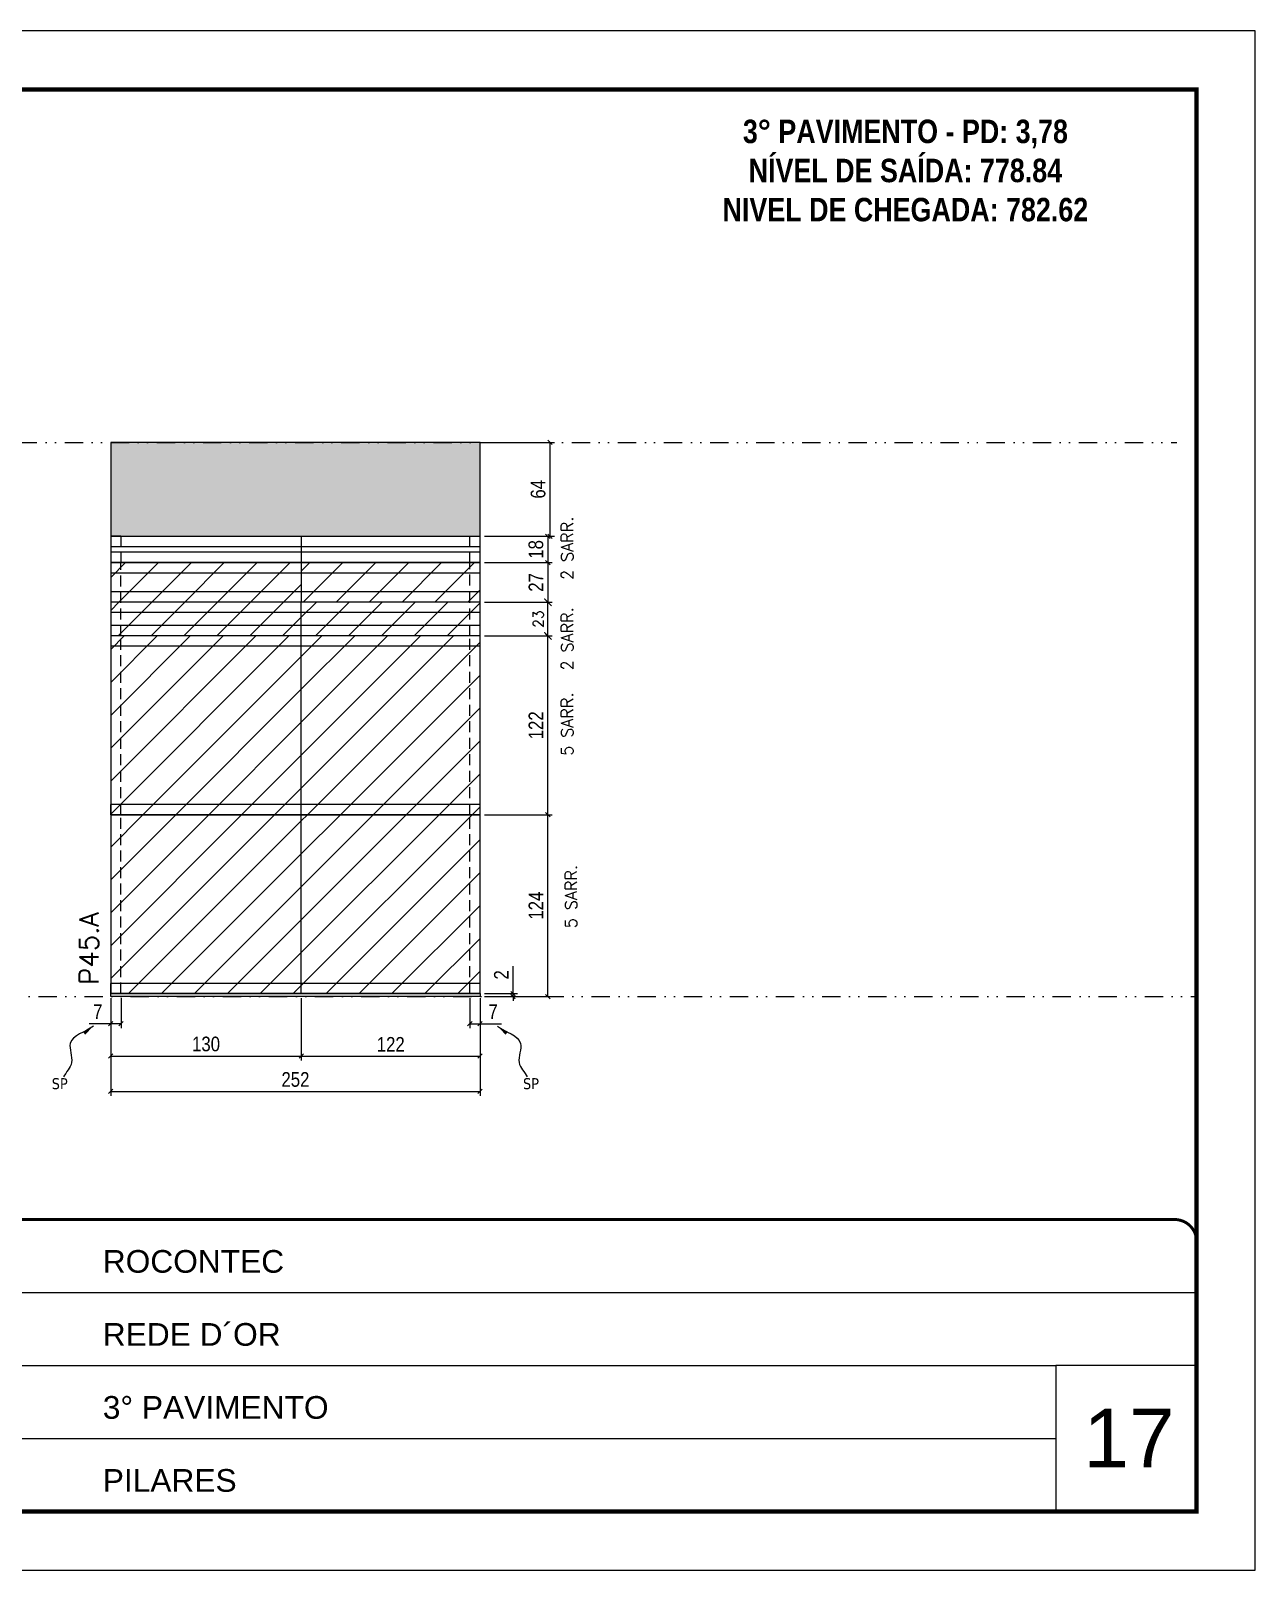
# Model space of a CAD drawing. Extents: x 2949 to 9203, y -16089 to 12527.
# Drawn here: x 3599 to 4434, y 6882 to 7932 of the extents above; entities that cross this region are included whole.
import ezdxf

# ---------------------------------------------------------------- set-up
doc = ezdxf.new("R2010")
doc.units = 0
for name, pattern in [('CONTINUO', [0]), ('DASHED', [0.75, 0.5, -0.25]), ('DIVIDE2', [0.625, 0.25, -0.125, 0, -0.125, 0, -0.125]), ('HIDDEN', [0.375, 0.25, -0.125])]:
    doc.linetypes.add(name, pattern=pattern)
for name, color, linetype, lineweight in [('CARIMBO', 255, 'Continuous', 9), ('Folhas', 255, 'Continuous', 9), ('Hachura', 251, 'Continuous', 9), ('Sarr 2.2x7', 40, 'Continuous', 9), ('SARRAFO DE PRESSAO', 251, 'DASHED', 9), ('Texto Seção', 7, 'Continuous', 15)]:
    doc.layers.add(name, color=color, linetype=linetype, lineweight=lineweight)
for name, color, linetype in [('COTA', 241, 'Continuous'), ('cotas', 4, 'Continuous'), ('NOMENCLATURA', 7, 'Continuous'), ('Nível', 160, 'Continuous'), ('Painéis', 200, 'Continuous'), ('Sarrafo de Pressão', 42, 'HIDDEN'), ('texto', 7, 'Continuous')]:
    doc.layers.add(name, color=color, linetype=linetype)
doc.styles.add('ARIAL', font='arial.ttf')
doc.styles.add('COTA TECNICA', font='techl___.ttf', dxfattribs={"height": 10})
doc.styles.add('COTA TECNICA-50', font='techl___.ttf', dxfattribs={"height": 10})
doc.styles.add('REGUA-120', font='ROMANS.shx', dxfattribs={"height": 15})
doc.styles.add('ROMANC', font='techb___.ttf', dxfattribs={"height": 2.5})
doc.styles.add('ROMANS', font='romans.shx')
doc.styles.get("Standard").update_dxf_attribs({"font": 'arial.ttf'})
doc.dimstyles.new('COTA PAINEL-50', dxfattribs={"dimtxt": 10, "dimasz": 3, "dimexe": 3, "dimexo": 3, "dimgap": 3, "dimtad": 1, "dimdec": 1, "dimzin": 12, "dimdsep": 46, "dimtxsty": 'COTA TECNICA-50', "dimblk1": 'OBLIQUE', "dimblk2": 'OBLIQUE', "dimsah": 1, "dimcen": 0.9, "dimclrd": 4, "dimclre": 4, "dimclrt": 240, "dimadec": 1, "dimazin": 3, "dimtfac": 1, "dimtdec": 1, "dimtmove": 0, "dimatfit": 3, "dimfxl": 1, "dimtolj": 1, "dimtzin": 12, "dimarcsym": 0})
doc.dimstyles.new('Cota Paínel', dxfattribs={"dimtxt": 7, "dimasz": 5, "dimexe": 3, "dimexo": 3, "dimgap": 3, "dimtad": 1, "dimdec": 1, "dimzin": 12, "dimdsep": 46, "dimtxsty": 'ROMANS', "dimblk": 'ARCHTICK', "dimcen": 0, "dimclrd": 4, "dimclre": 4, "dimclrt": 1, "dimadec": 1, "dimazin": 3, "dimtfac": 1, "dimtdec": 1, "dimtmove": 0, "dimatfit": 3, "dimldrblk": 'OBLIQUE', "dimfxl": 1, "dimtolj": 1, "dimtzin": 12, "dimarcsym": 0})
doc.dimstyles.new('PAINEL', dxfattribs={"dimtxt": 10, "dimasz": 3, "dimexe": 3, "dimexo": 3, "dimgap": 3, "dimtad": 1, "dimdec": 1, "dimzin": 12, "dimdsep": 46, "dimtxsty": 'COTA TECNICA', "dimblk1": 'OBLIQUE', "dimblk2": 'OBLIQUE', "dimsah": 1, "dimcen": 0.9, "dimclrd": 4, "dimclre": 4, "dimclrt": 240, "dimadec": 1, "dimazin": 3, "dimtfac": 1, "dimtdec": 1, "dimtmove": 0, "dimatfit": 3, "dimfxl": 1, "dimtolj": 1, "dimtzin": 12, "dimarcsym": 0})
doc.dimstyles.get("Standard").update_dxf_attribs({"dimtxt": 0.18, "dimasz": 0.18, "dimexe": 0.18, "dimexo": 0.0625, "dimgap": 0.09, "dimtad": 0, "dimtih": 1, "dimtoh": 1, "dimdec": 4, "dimzin": 0, "dimdsep": 46, "dimtxsty": 'Standard', "dimcen": 0.09, "dimadec": 0, "dimazin": 0, "dimtfac": 1, "dimtdec": 4, "dimtofl": 0, "dimtmove": 0, "dimatfit": 3, "dimfxl": 1, "dimtolj": 1, "dimtzin": 0, "dimarcsym": 0})
pattern_1 = [(45, (-126071.967, -22713.47), (-11.2253202, 11.2253202), [])]

# ---------------------------------------------------------------- blocks, each defined once
blk = doc.blocks.new('9999999999')
at = {"color": 30, "linetype": 'CONTINUO'}
for p, q in [((98564.6, 34379.6), (99584, 34379.6)), ((98564.6, 34329.8), (99488, 34329.8)), ((99584, 34329.8), (99488, 34329.8)), ((99488, 34329.8), (99488, 34230.2)), ((98564.6, 34280), (99488, 34280))]:
    blk.add_line(p, q, dxfattribs=at)
at = {"color": 30, "linetype": 'CONTINUO', "const_width": 2}
blk.add_lwpolyline([(99584, 34230.2), (99584, 34414.4, 0.414214), (99569, 34429.4), (98229, 34429.4, 0.414214), (98214, 34414.4), (98214, 34245.2, 0.414214), (98229, 34230.2), (99584, 34230.2)], format="xyb", dxfattribs=at)
at = {"layer": 'Folhas'}
blk.add_lwpolyline([(98139, 34190.2), (99624, 34190.2), (99624, 35240.2), (98139, 35240.2)], close=True, dxfattribs=at)
at = {"layer": 'Folhas', "color": 30, "const_width": 3}
blk.add_lwpolyline([(98214, 34230.2), (99584, 34230.2), (99584, 35200.2), (98214, 35200.2)], close=True, dxfattribs=at)
at = {"color": 7, "linetype": 'Continuous', "ltscale": 5, "style": 'ARIAL'}
for s, height, p in [('ROCONTEC', 15.48, (98837.7, 34393.1)), ('REDE D´OR', 15.48, (98837.7, 34343.3)), ('3° PAVIMENTO', 15.483, (98837.7, 34293.5)), ('PILARES', 15.48, (98837.7, 34243.7))]:
    blk.add_text(s, height=height, dxfattribs=at).set_placement(p)
blk = doc.blocks.new('_Oblique')
at = {"color": 0, "linetype": 'ByBlock', "lineweight": -2}
blk.add_line((-0.5, -0.5), (0.5, 0.5), dxfattribs=at)
blk = doc.blocks.new('*D503')
at = {"layer": 'COTA', "color": 4, "lineweight": -2, "transparency": 16777216}
for p, q in [((3653.2, 7272.7), (3653.2, 7206)), ((3905.2, 7272.7), (3905.2, 7206)), ((3653.2, 7209), (3905.2, 7209))]:
    blk.add_line(p, q, dxfattribs=at)
at = {"layer": 'Defpoints', "color": 0, "transparency": 16777216}
for p in [(3653.2, 7275.7), (3905.2, 7275.7), (3905.2, 7209)]:
    blk.add_point(p, dxfattribs=at)
at = {"layer": 'COTA', "color": 4, "lineweight": -2, "transparency": 16777216, "xscale": 3, "yscale": 3, "zscale": 3, "rotation": 180}
blk.add_blockref('_Oblique', (3653.2, 7209), dxfattribs=at)
at = {"layer": 'COTA', "color": 4, "lineweight": -2, "transparency": 16777216, "xscale": 3, "yscale": 3, "zscale": 3}
blk.add_blockref('_Oblique', (3905.2, 7209), dxfattribs=at)
at = {"layer": 'COTA', "color": 240, "transparency": 16777216, "insert": (3779.2, 7217.1), "char_height": 10, "attachment_point": 5, "style": 'COTA TECNICA'}
blk.add_mtext('\\A1;252', dxfattribs=at)
blk = doc.blocks.new('*D504')
at = {"layer": 'COTA', "color": 4, "lineweight": -2, "transparency": 16777216}
for p, q in [((3653.2, 7270.7), (3653.2, 7252.2)), ((3660.2, 7272.7), (3660.2, 7252.2)), ((3653.2, 7255.2), (3638.4, 7255.2)), ((3660.2, 7255.2), (3653.2, 7255.2))]:
    blk.add_line(p, q, dxfattribs=at)
at = {"layer": 'Defpoints', "color": 0, "transparency": 16777216}
for p in [(3653.2, 7273.7), (3660.2, 7275.7), (3653.2, 7255.2)]:
    blk.add_point(p, dxfattribs=at)
at = {"layer": 'COTA', "color": 4, "lineweight": -2, "transparency": 16777216, "xscale": 3, "yscale": 3, "zscale": 3, "rotation": 180}
blk.add_blockref('_Oblique', (3653.2, 7255.2), dxfattribs=at)
at = {"layer": 'COTA', "color": 4, "lineweight": -2, "transparency": 16777216, "xscale": 3, "yscale": 3, "zscale": 3}
blk.add_blockref('_Oblique', (3660.2, 7255.2), dxfattribs=at)
at = {"layer": 'COTA', "color": 240, "transparency": 16777216, "insert": (3644.3, 7263.3), "char_height": 10, "attachment_point": 5, "style": 'COTA TECNICA-50'}
blk.add_mtext('\\A1;7', dxfattribs=at)
blk = doc.blocks.new('*D505')
at = {"layer": 'COTA', "color": 4, "lineweight": -2, "transparency": 16777216}
for p, q in [((3898.2, 7272.7), (3898.2, 7252.2)), ((3905.2, 7270.7), (3905.2, 7252.2)), ((3898.2, 7255.2), (3905.2, 7255.2)), ((3905.2, 7255.2), (3919.9, 7255.2))]:
    blk.add_line(p, q, dxfattribs=at)
at = {"layer": 'Defpoints', "color": 0, "transparency": 16777216}
for p in [(3898.2, 7275.7), (3905.2, 7273.7), (3905.2, 7255.2)]:
    blk.add_point(p, dxfattribs=at)
at = {"layer": 'COTA', "color": 4, "lineweight": -2, "transparency": 16777216, "xscale": 3, "yscale": 3, "zscale": 3, "rotation": 180}
blk.add_blockref('_Oblique', (3898.2, 7255.2), dxfattribs=at)
at = {"layer": 'COTA', "color": 4, "lineweight": -2, "transparency": 16777216, "xscale": 3, "yscale": 3, "zscale": 3}
blk.add_blockref('_Oblique', (3905.2, 7255.2), dxfattribs=at)
at = {"layer": 'COTA', "color": 240, "transparency": 16777216, "insert": (3914, 7263.3), "char_height": 10, "attachment_point": 5, "style": 'COTA TECNICA-50'}
blk.add_mtext('\\A1;7', dxfattribs=at)
blk = doc.blocks.new('*D506')
at = {"layer": 'COTA', "color": 4, "lineweight": -2, "transparency": 16777216}
for p, q in [((3908.2, 7397.7), (3954.4, 7397.7)), ((3951.4, 7273.7), (3951.4, 7397.7)), ((3908.2, 7273.7), (3954.4, 7273.7))]:
    blk.add_line(p, q, dxfattribs=at)
at = {"layer": 'Defpoints', "color": 0, "transparency": 16777216}
for p in [(3905.2, 7397.7), (3951.4, 7397.7), (3905.2, 7273.7)]:
    blk.add_point(p, dxfattribs=at)
at = {"layer": 'COTA', "color": 4, "lineweight": -2, "transparency": 16777216, "xscale": 3, "yscale": 3, "zscale": 3}
for p, rotation in [((3951.4, 7397.7), 90), ((3951.4, 7273.7), 270)]:
    blk.add_blockref('_Oblique', p, dxfattribs=dict(at, rotation=rotation))
at = {"layer": 'COTA', "color": 240, "transparency": 16777216, "insert": (3943.3, 7335.7), "char_height": 10, "attachment_point": 5, "rotation": 90, "style": 'COTA TECNICA-50'}
blk.add_mtext('\\A1;124', dxfattribs=at)
blk = doc.blocks.new('*D507')
at = {"layer": 'COTA', "color": 4, "lineweight": -2, "transparency": 16777216}
for p, q in [((3927.7, 7275.7), (3927.7, 7294.5)), ((3908.2, 7275.7), (3930.7, 7275.7)), ((3908.2, 7273.7), (3930.7, 7273.7)), ((3927.7, 7273.7), (3927.7, 7275.7)), ((3927.7, 7273.7), (3927.7, 7270.7))]:
    blk.add_line(p, q, dxfattribs=at)
at = {"layer": 'Defpoints', "color": 0, "transparency": 16777216}
for p in [(3905.2, 7275.7), (3905.2, 7273.7), (3927.7, 7273.7)]:
    blk.add_point(p, dxfattribs=at)
at = {"layer": 'COTA', "color": 4, "lineweight": -2, "transparency": 16777216, "xscale": 3, "yscale": 3, "zscale": 3}
for p, rotation in [((3927.7, 7275.7), 270), ((3927.7, 7273.7), 90)]:
    blk.add_blockref('_Oblique', p, dxfattribs=dict(at, rotation=rotation))
at = {"layer": 'COTA', "color": 240, "transparency": 16777216, "insert": (3919.7, 7288.5), "char_height": 10, "attachment_point": 5, "rotation": 90, "style": 'COTA TECNICA-50'}
blk.add_mtext('\\A1;2', dxfattribs=at)
blk = doc.blocks.new('*D508')
at = {"layer": 'COTA', "color": 4, "linetype": 'ByBlock', "lineweight": -2, "transparency": 16777216}
for p, q in [((3908.2, 7569.7), (3954.4, 7569.7)), ((3951.4, 7569.7), (3951.4, 7542.7)), ((3908.2, 7542.7), (3954.4, 7542.7))]:
    blk.add_line(p, q, dxfattribs=at)
at = {"layer": 'Defpoints', "color": 0, "linetype": 'ByBlock', "transparency": 16777216}
for p in [(3905.2, 7569.7), (3905.2, 7542.7), (3951.4, 7542.7)]:
    blk.add_point(p, dxfattribs=at)
at = {"layer": 'COTA', "color": 4, "linetype": 'ByBlock', "lineweight": -2, "transparency": 16777216, "xscale": 3, "yscale": 3, "zscale": 3}
for p, rotation in [((3951.4, 7569.7), 90), ((3951.4, 7542.7), 270)]:
    blk.add_blockref('_Oblique', p, dxfattribs=dict(at, rotation=rotation))
at = {"layer": 'COTA', "color": 240, "linetype": 'ByBlock', "transparency": 16777216, "insert": (3943.3, 7556.2), "char_height": 10, "attachment_point": 5, "rotation": 90, "style": 'COTA TECNICA'}
blk.add_mtext('\\A1;27', dxfattribs=at)
blk = doc.blocks.new('*D509')
at = {"layer": 'COTA', "color": 4, "linetype": 'ByBlock', "lineweight": -2, "transparency": 16777216}
for p, q in [((3908.2, 7519.7), (3954.4, 7519.7)), ((3951.4, 7397.7), (3951.4, 7519.7)), ((3908.2, 7397.7), (3954.4, 7397.7))]:
    blk.add_line(p, q, dxfattribs=at)
at = {"layer": 'Defpoints', "color": 0, "linetype": 'ByBlock', "transparency": 16777216}
for p in [(3905.2, 7519.7), (3951.4, 7519.7), (3905.2, 7397.7)]:
    blk.add_point(p, dxfattribs=at)
at = {"layer": 'COTA', "color": 4, "linetype": 'ByBlock', "lineweight": -2, "transparency": 16777216, "xscale": 3, "yscale": 3, "zscale": 3}
for p, rotation in [((3951.4, 7519.7), 90), ((3951.4, 7397.7), 270)]:
    blk.add_blockref('_Oblique', p, dxfattribs=dict(at, rotation=rotation))
at = {"layer": 'COTA', "color": 240, "linetype": 'ByBlock', "transparency": 16777216, "insert": (3943.3, 7458.7), "char_height": 10, "attachment_point": 5, "rotation": 90, "style": 'COTA TECNICA'}
blk.add_mtext('\\A1;122', dxfattribs=at)
blk = doc.blocks.new('*D513')
at = {"layer": 'COTA', "color": 4, "linetype": 'ByBlock', "lineweight": -2, "transparency": 16777216}
for p, q in [((3653.2, 7270.7), (3653.2, 7230.1)), ((3783.2, 7272.7), (3783.2, 7230.1)), ((3653.2, 7233.1), (3783.2, 7233.1))]:
    blk.add_line(p, q, dxfattribs=at)
at = {"layer": 'Defpoints', "color": 0, "linetype": 'ByBlock', "transparency": 16777216}
for p in [(3653.2, 7273.7), (3783.2, 7275.7), (3783.2, 7233.1)]:
    blk.add_point(p, dxfattribs=at)
at = {"layer": 'COTA', "color": 4, "linetype": 'ByBlock', "lineweight": -2, "transparency": 16777216, "xscale": 3, "yscale": 3, "zscale": 3, "rotation": 180}
blk.add_blockref('_Oblique', (3653.2, 7233.1), dxfattribs=at)
at = {"layer": 'COTA', "color": 4, "linetype": 'ByBlock', "lineweight": -2, "transparency": 16777216, "xscale": 3, "yscale": 3, "zscale": 3}
blk.add_blockref('_Oblique', (3783.2, 7233.1), dxfattribs=at)
at = {"layer": 'COTA', "color": 240, "linetype": 'ByBlock', "transparency": 16777216, "insert": (3718.2, 7241.3), "char_height": 10, "attachment_point": 5, "style": 'COTA TECNICA'}
blk.add_mtext('\\A1;130', dxfattribs=at)
blk = doc.blocks.new('*D514')
at = {"layer": 'COTA', "color": 4, "linetype": 'ByBlock', "lineweight": -2, "transparency": 16777216}
for p, q in [((3783.2, 7272.7), (3783.2, 7230.1)), ((3905.2, 7270.7), (3905.2, 7230.1)), ((3783.2, 7233.1), (3905.2, 7233.1))]:
    blk.add_line(p, q, dxfattribs=at)
at = {"layer": 'Defpoints', "color": 0, "linetype": 'ByBlock', "transparency": 16777216}
for p in [(3783.2, 7275.7), (3905.2, 7273.7), (3905.2, 7233.1)]:
    blk.add_point(p, dxfattribs=at)
at = {"layer": 'COTA', "color": 4, "linetype": 'ByBlock', "lineweight": -2, "transparency": 16777216, "xscale": 3, "yscale": 3, "zscale": 3, "rotation": 180}
blk.add_blockref('_Oblique', (3783.2, 7233.1), dxfattribs=at)
at = {"layer": 'COTA', "color": 4, "linetype": 'ByBlock', "lineweight": -2, "transparency": 16777216, "xscale": 3, "yscale": 3, "zscale": 3}
blk.add_blockref('_Oblique', (3905.2, 7233.1), dxfattribs=at)
at = {"layer": 'COTA', "color": 240, "linetype": 'ByBlock', "transparency": 16777216, "insert": (3844.2, 7241.1), "char_height": 10, "attachment_point": 5, "style": 'COTA TECNICA'}
blk.add_mtext('\\A1;122', dxfattribs=at)
blk = doc.blocks.new('*D511')
at = {"layer": 'cotas', "color": 4, "linetype": 'ByBlock', "lineweight": -2, "transparency": 16777216}
for p, q in [((3908.2, 7651.7), (3955.9, 7651.7)), ((3952.9, 7587.7), (3952.9, 7651.7)), ((3908.2, 7587.7), (3955.9, 7587.7))]:
    blk.add_line(p, q, dxfattribs=at)
at = {"layer": 'Defpoints', "color": 0, "linetype": 'ByBlock', "transparency": 16777216}
for p in [(3905.2, 7651.7), (3952.9, 7651.7), (3905.2, 7587.7)]:
    blk.add_point(p, dxfattribs=at)
at = {"layer": 'cotas', "color": 4, "linetype": 'ByBlock', "lineweight": -2, "transparency": 16777216, "xscale": 3, "yscale": 3, "zscale": 3}
for p, rotation in [((3952.9, 7651.7), 90), ((3952.9, 7587.7), 270)]:
    blk.add_blockref('_Oblique', p, dxfattribs=dict(at, rotation=rotation))
at = {"layer": 'cotas', "color": 240, "linetype": 'ByBlock', "transparency": 16777216, "insert": (3944.8, 7619.7), "char_height": 10, "attachment_point": 5, "rotation": 90, "style": 'COTA TECNICA'}
blk.add_mtext('\\A1;64', dxfattribs=at)
blk = doc.blocks.new('_ArchTick')
at = {"color": 0, "linetype": 'ByBlock', "const_width": 0.15}
blk.add_lwpolyline([(-0.5, -0.5), (0.5, 0.5)], dxfattribs=at)
blk = doc.blocks.new('*D483')
at = {"layer": 'COTA', "color": 4, "lineweight": -2, "transparency": 16777216}
for p, q in [((3908.2, 7542.7), (3954.4, 7542.7)), ((3951.4, 7519.7), (3951.4, 7542.7)), ((3908.2, 7519.7), (3954.4, 7519.7))]:
    blk.add_line(p, q, dxfattribs=at)
at = {"layer": 'Defpoints', "color": 0, "transparency": 16777216}
for p in [(3905.2, 7542.7), (3951.4, 7542.7), (3905.2, 7519.7)]:
    blk.add_point(p, dxfattribs=at)
at = {"layer": 'COTA', "color": 4, "lineweight": -2, "transparency": 16777216, "xscale": 5, "yscale": 5, "zscale": 5}
for p, rotation in [((3951.4, 7542.7), 90), ((3951.4, 7519.7), 270)]:
    blk.add_blockref('_ArchTick', p, dxfattribs=dict(at, rotation=rotation))
at = {"layer": 'COTA', "color": 1, "transparency": 16777216, "insert": (3944.9, 7531.2), "char_height": 7, "attachment_point": 5, "rotation": 90, "style": 'ROMANS'}
blk.add_mtext('\\A1;23', dxfattribs=at)
blk = doc.blocks.new('*D2613')
at = {"layer": 'COTA', "color": 4, "linetype": 'ByBlock', "lineweight": -2, "transparency": 16777216}
for p, q in [((3908.2, 7587.7), (3954.4, 7587.7)), ((3951.4, 7587.7), (3951.4, 7569.7)), ((3908.2, 7569.7), (3954.4, 7569.7))]:
    blk.add_line(p, q, dxfattribs=at)
at = {"layer": 'Defpoints', "color": 0, "linetype": 'ByBlock', "transparency": 16777216}
for p in [(3905.2, 7587.7), (3905.2, 7569.7), (3951.4, 7569.7)]:
    blk.add_point(p, dxfattribs=at)
at = {"layer": 'COTA', "color": 4, "linetype": 'ByBlock', "lineweight": -2, "transparency": 16777216, "xscale": 3, "yscale": 3, "zscale": 3}
for p, rotation in [((3951.4, 7587.7), 90), ((3951.4, 7569.7), 270)]:
    blk.add_blockref('_Oblique', p, dxfattribs=dict(at, rotation=rotation))
at = {"layer": 'COTA', "color": 240, "linetype": 'ByBlock', "transparency": 16777216, "insert": (3943.3, 7578.7), "char_height": 10, "attachment_point": 5, "rotation": 90, "style": 'COTA TECNICA'}
blk.add_mtext('\\A1;18', dxfattribs=at)

msp = doc.modelspace()

# ---------------------------------------------------------------- hatches: boundary and pattern name
at = {"layer": 'COTA', "linetype": 'ByBlock'}
h = msp.add_hatch(dxfattribs=at)
h.set_pattern_fill('AR-CONC', color=256, scale=0.03)
h.set_pattern_definition([(50, (0, 18), (5.46554, -0.4781726), [0.5715, -6.2865]), (355, (0, 18), (-1.0573026, 5.7317054), [0.4572, -5.0292175]), (100.451445, (0.4555, 17.96), (4.4082374, 5.2535326), [0.4857003, -5.3427073]), (46.1842, (0, 19.524), (8.132371, -1.26127), [0.85725, -9.42975]), (96.63556, (0.678, 19.419), (7.122124, 7.422784), [0.728551, -8.014068]), (351.18415, (0, 19.524), (7.122124, 7.422784), [0.685799, -7.543792]), (21, (0.762, 19.143), (4.5484317, -3.067956), [0.5715, -6.2865]), (326, (0.762, 19.143), (1.854061, 5.525639), [0.4572, -5.0292]), (71.451445, (1.141, 18.8873), (6.4024926, 2.457683), [0.4857003, -5.342698]), (37.5, (0, 18), (0.0926581, 2.53665117), [0, -4.96824, 0, -5.1054, 0, -5.04825]), (7.5, (0, 18), (2.0045899, 3.00541724), [0, -2.91084, 0, -4.85394, 0, -1.92405]), (327.5, (-1.6993, 18), (4.06771786, -0.1718623), [0, -1.905, 0, -5.9436, 0, -7.8867]), (317.5, (-2.4613, 18), (4.4438754, 0.7627947), [0, -2.4765, 0, -3.94716, 0, -5.6007])])
h.paths.add_polyline_path([(3905.16, 7651.72), (3653.16, 7651.72), (3653.16, 7587.72), (3664.16, 7587.72), (3905.16, 7587.72)])
at = {"layer": 'Hachura', "linetype": 'ByBlock'}
h = msp.add_hatch(dxfattribs=at)
h.set_pattern_fill('ANSI31', color=256, scale=5)
h.paths.add_polyline_path([(3783.16, 7569.72), (3664.16, 7569.72), (3653.16, 7569.72), (3653.16, 7542.72), (3783.16, 7542.72)])
h = msp.add_hatch(dxfattribs=at)
h.set_pattern_fill('ANSI31', color=256, scale=5)
h.set_pattern_definition([(45, (0, -36), (-11.22532, 11.22532), [])])
h.paths.add_polyline_path([(3783.16, 7569.72), (3783.16, 7542.72), (3905.16, 7542.72), (3905.16, 7569.72)])
at = {"layer": 'Hachura'}
h = msp.add_hatch(dxfattribs=at)
h.set_pattern_fill('ANSI31', color=256, scale=5)
h.paths.add_polyline_path([(3783.16, 7542.72), (3653.16, 7542.72), (3653.16, 7519.72), (3783.16, 7519.72)])
h = msp.add_hatch(dxfattribs=at)
h.set_pattern_fill('ANSI31', color=256, scale=5)
h.paths.add_polyline_path([(3905.16, 7519.72), (3905.16, 7542.72), (3783.16, 7542.72), (3783.16, 7519.72)])
at = {"layer": 'Hachura', "linetype": 'ByBlock'}
h = msp.add_hatch(dxfattribs=at)
h.set_pattern_fill('ANSI31', color=256, scale=5)
h.set_pattern_definition(pattern_1)
h.paths.add_polyline_path([(3783.16, 7519.72), (3653.16, 7519.72), (3653.16, 7397.72), (3783.16, 7397.72)])
h = msp.add_hatch(dxfattribs=at)
h.set_pattern_fill('ANSI31', color=256, scale=5)
h.set_pattern_definition(pattern_1)
h.paths.add_polyline_path([(3783.16, 7519.72), (3783.16, 7397.72), (3905.16, 7397.72), (3905.16, 7519.72)])
h = msp.add_hatch(dxfattribs=at)
h.set_pattern_fill('ANSI31', color=256, scale=5)
h.set_pattern_definition(pattern_1)
h.paths.add_polyline_path([(3653.16, 7397.72), (3653.16, 7275.72), (3783.16, 7275.72), (3783.16, 7397.72)])
h = msp.add_hatch(dxfattribs=at)
h.set_pattern_fill('ANSI31', color=256, scale=5)
h.set_pattern_definition(pattern_1)
h.paths.add_polyline_path([(3783.16, 7397.72), (3783.16, 7275.72), (3905.16, 7275.72), (3905.16, 7397.72)])

# ---------------------------------------------------------------- linework, layer by layer
at = {"layer": 'COTA', "linetype": 'ByBlock'}
msp.add_lwpolyline([(3664.16, 7587.72), (3905.16, 7587.72), (3905.16, 7651.72), (3653.16, 7651.72), (3653.16, 7587.72)], dxfattribs=at)
at = {"layer": 'Nível', "color": 4, "linetype": 'DIVIDE2', "ltscale": 50}
for p, q in [((3370.19, 7651.72), (4380.53, 7651.72)), ((3383.69, 7273.72), (4394.03, 7273.72))]:
    msp.add_line(p, q, dxfattribs=at)
at = {"layer": 'Painéis'}
for p, q in [((3653.16, 7587.72), (3653.16, 7569.72)), ((3653.16, 7587.72), (3664.16, 7587.72)), ((3664.16, 7587.72), (3780.16, 7587.72)), ((3664.16, 7587.72), (3664.16, 7587.72)), ((3783.16, 7587.72), (3783.16, 7569.72)), ((3905.16, 7569.72), (3905.16, 7587.72)), ((3653.16, 7569.72), (3664.16, 7569.72)), ((3653.16, 7569.72), (3653.16, 7542.72)), ((3905.16, 7569.72), (3653.16, 7569.72)), ((3664.16, 7569.72), (3780.16, 7569.72)), ((3664.16, 7569.72), (3664.16, 7569.72)), ((3783.16, 7569.72), (3783.16, 7542.72)), ((3905.16, 7542.72), (3905.16, 7569.72)), ((3905.16, 7542.72), (3653.16, 7542.72)), ((3653.16, 7542.72), (3653.16, 7275.72)), ((3783.16, 7275.72), (3783.16, 7542.72)), ((3905.16, 7275.72), (3905.16, 7542.72)), ((3905.16, 7519.72), (3653.16, 7519.72)), ((3905.16, 7397.72), (3653.16, 7397.72)), ((3653.16, 7397.72), (3905.16, 7397.72)), ((3653.16, 7275.72), (3905.16, 7275.72))]:
    msp.add_line(p, q, dxfattribs=at)
at = {"layer": 'Painéis', "linetype": 'ByBlock'}
for p, q in [((3780.16, 7587.72), (3905.16, 7587.72)), ((3780.16, 7569.72), (3905.16, 7569.72))]:
    msp.add_line(p, q, dxfattribs=at)
at = {"layer": 'Painéis'}
msp.add_lwpolyline([(3653.16, 7275.72), (3905.16, 7275.72), (3905.16, 7273.72), (3653.16, 7273.72)], close=True, dxfattribs=at)
at = {"layer": 'Sarr 2.2x7'}
for p, q in [((3653.16, 7580.72), (3905.16, 7580.72)), ((3905.16, 7576.72), (3653.16, 7576.72)), ((3653.16, 7562.72), (3905.16, 7562.72)), ((3905.16, 7549.72), (3653.16, 7549.72)), ((3905.16, 7535.72), (3653.16, 7535.72)), ((3905.16, 7526.72), (3653.16, 7526.72)), ((3905.16, 7512.72), (3653.16, 7512.72)), ((3905.16, 7404.72), (3653.16, 7404.72)), ((3905.16, 7397.72), (3653.16, 7397.72)), ((3905.16, 7282.72), (3653.16, 7282.72)), ((3905.16, 7275.72), (3653.16, 7275.72))]:
    msp.add_line(p, q, dxfattribs=at)
at = {"layer": 'Sarr 2.2x7', "linetype": 'Continuous'}
for p, q in [((3653.16, 7397.72), (3653.16, 7404.72)), ((3905.16, 7397.72), (3905.16, 7404.72)), ((3653.16, 7275.72), (3653.16, 7282.72)), ((3905.16, 7275.72), (3905.16, 7282.72))]:
    msp.add_line(p, q, dxfattribs=at)
at = {"layer": 'Sarrafo de Pressão', "ltscale": 30}
for p, q in [((3660.16, 7587.72), (3653.16, 7587.72)), ((3660.16, 7587.72), (3660.16, 7569.72)), ((3898.16, 7569.72), (3898.16, 7587.72)), ((3660.16, 7569.72), (3653.16, 7569.72)), ((3660.16, 7519.72), (3660.16, 7569.72)), ((3898.16, 7542.72), (3898.16, 7569.72)), ((3898.16, 7519.72), (3898.16, 7542.72)), ((3660.16, 7397.72), (3660.16, 7519.72)), ((3898.16, 7397.72), (3898.16, 7519.72)), ((3660.16, 7275.72), (3660.16, 7397.72)), ((3898.16, 7275.72), (3898.16, 7397.72))]:
    msp.add_line(p, q, dxfattribs=at)

# ---------------------------------------------------------------- block references
at = {"layer": 'SARRAFO DE PRESSAO', "color": 6, "linetype": 'ByBlock'}
msp.add_blockref('9999999999', (-95189.94, -27307.77), dxfattribs=at)

# ---------------------------------------------------------------- texts
at = {"layer": 'CARIMBO', "style": 'ARIAL'}
msp.add_text('17', height=40, dxfattribs=at).set_placement((4316.89, 6952.58))
at = {"layer": 'NOMENCLATURA', "color": 2, "insert": (4195.36, 7898.5), "char_height": 16, "attachment_point": 2, "style": 'ROMANC'}
msp.add_mtext_dynamic_manual_height_columns('\\P3° PAVIMENTO - PD: 3,78\\PNÍVEL DE SAÍDA: 778.84\\PNIVEL DE CHEGADA: 782.62', width=300.2766, gutter_width=1, heights=[0], dxfattribs=at)
at = {"layer": 'texto', "color": 0, "char_height": 7.5, "attachment_point": 5}
for insert in [(3618.38, 7214.23), (3939.93, 7214.23)]:
    msp.add_mtext('{\\fTahoma|b0|i0|c0|p34;\\C4;SP}', dxfattribs=dict(at, insert=insert))
at = {"layer": 'Texto Seção', "linetype": 'Continuous', "style": 'ROMANS'}
for s, p in [('2 SARR.', (3968.59, 7557.86)), ('2 SARR.', (3968.59, 7496.11)), ('5 SARR.', (3968.59, 7437.94)), ('5 SARR.', (3971.3, 7320.34))]:
    msp.add_text(s, height=8, rotation=90, dxfattribs=at).set_placement(p)
at = {"layer": 'Texto Seção', "style": 'REGUA-120'}
msp.add_text('P45.A', height=13, rotation=90, dxfattribs=at).set_placement((3644.84, 7281.79))

# ---------------------------------------------------------------- dimensions: what is measured, and where the dimension line sits
at = {"layer": 'COTA', "linetype": 'ByBlock'}
for base, p1, p2, picture, middle in [((3951.39, 7569.72), (3905.16, 7587.72), (3905.16, 7569.72), '*D2613', (3943.3, 7578.72)), ((3951.39, 7542.72), (3905.16, 7569.72), (3905.16, 7542.72), '*D508', (3943.32, 7556.22)), ((3951.39, 7519.72), (3905.16, 7397.72), (3905.16, 7519.72), '*D509', (3943.34, 7458.72))]:
    dim = msp.add_linear_dim(base=base, p1=p1, p2=p2, angle=90, dimstyle='PAINEL', dxfattribs=at)
    dim.commit()
    dim.dimension.update_dxf_attribs({"geometry": picture, "text_midpoint": middle})
at = {"layer": 'COTA'}
for base, p1, p2, angle, dimstyle, picture, middle in [((3951.39, 7542.72), (3905.16, 7519.72), (3905.16, 7542.72), 90, 'Cota Paínel', '*D483', (3944.89, 7531.22)), ((3951.39, 7397.72), (3905.16, 7273.72), (3905.16, 7397.72), 90, 'COTA PAINEL-50', '*D506', (3943.32, 7335.72)), ((3653.16, 7255.21), (3660.16, 7275.72), (3653.16, 7273.72), 180, 'COTA PAINEL-50', '*D504', (3644.29, 7263.28))]:
    dim = msp.add_linear_dim(base=base, p1=p1, p2=p2, angle=angle, dimstyle=dimstyle, dxfattribs=at)
    dim.commit()
    dim.dimension.update_dxf_attribs({"geometry": picture, "text_midpoint": middle})
dim = msp.add_linear_dim(base=(3927.68, 7273.72), p1=(3905.16, 7275.72), p2=(3905.16, 7273.72), angle=90, dimstyle='COTA PAINEL-50', dxfattribs=at)
dim.commit()
dim.dimension.update_dxf_attribs({"geometry": '*D507', "text_midpoint": (3927.68, 7288.46), "dimtype": 160})
dim = msp.add_linear_dim(base=(3905.16, 7208.96), p1=(3653.16, 7275.72), p2=(3905.16, 7275.72), dimstyle='PAINEL', override={"dimarcsym": 2}, dxfattribs=at)
dim.commit()
dim.dimension.update_dxf_attribs({"geometry": '*D503', "text_midpoint": (3779.16, 7217.07)})
at = {"layer": 'COTA', "linetype": 'ByBlock'}
dim = msp.add_linear_dim(base=(3783.16, 7233.05), p1=(3653.16, 7273.72), p2=(3783.16, 7275.72), dimstyle='PAINEL', dxfattribs=at)
dim.commit()
dim.dimension.update_dxf_attribs({"geometry": '*D513', "text_midpoint": (3718.16, 7241.27)})
dim = msp.add_linear_dim(base=(3905.16, 7233.05), p1=(3783.16, 7275.72), p2=(3905.16, 7273.72), dimstyle='PAINEL', override={"dimtmove": 1}, dxfattribs=at)
dim.commit()
dim.dimension.update_dxf_attribs({"geometry": '*D514', "text_midpoint": (3844.16, 7241.11)})
at = {"layer": 'COTA'}
dim = msp.add_linear_dim(base=(3905.16, 7255.21), p1=(3898.16, 7275.72), p2=(3905.16, 7273.72), dimstyle='COTA PAINEL-50', dxfattribs=at)
dim.commit()
dim.dimension.update_dxf_attribs({"geometry": '*D505', "text_midpoint": (3914.02, 7263.28)})
at = {"layer": 'cotas', "linetype": 'ByBlock'}
dim = msp.add_linear_dim(base=(3952.89, 7651.72), p1=(3905.16, 7587.72), p2=(3905.16, 7651.72), angle=90, dimstyle='PAINEL', dxfattribs=at)
dim.commit()
dim.dimension.update_dxf_attribs({"geometry": '*D511', "text_midpoint": (3944.79, 7619.72)})

# ---------------------------------------------------------------- leaders
at = {"layer": 'COTA', "path_type": 1}
for points in [[(3641.33, 7253.54), (3625.54, 7241.7), (3626.47, 7228.7), (3620.91, 7218.91)], [(3916.98, 7253.54), (3932.77, 7241.7), (3931.84, 7228.7), (3937.4, 7218.91)]]:
    msp.add_leader(points, dimstyle='Standard', override={"dimasz": 8}, dxfattribs=at)

doc.saveas('drawing.dxf')
